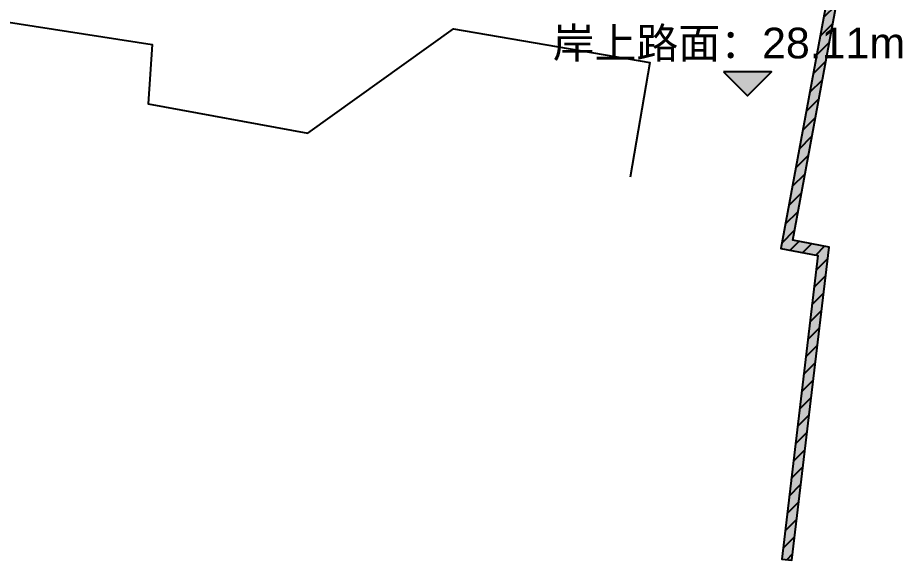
# Model space of a CAD drawing. Header units: millimetres. Extents: x 11827 to 862553, y 15071 to 134256.
# Drawn here: x 439118 to 465048, y 47654 to 63562 of the extents above; entities that cross this region are included whole.
import ezdxf

# ---------------------------------------------------------------- set-up
doc = ezdxf.new("R2010")
doc.units = ezdxf.units.MM
doc.styles.get("Standard").update_dxf_attribs({"font": 'arial.ttf'})

# ---------------------------------------------------------------- blocks, each defined once
blk = doc.blocks.new('thwerg')
at = {"linetype": 'Continuous'}
h = blk.add_hatch(dxfattribs=at)
h.set_pattern_fill('AR-CONC', color=252, scale=5)
h.paths.add_polyline_path([(125890, -32795), (125541, -30956), (144375, -29749), (144792, -28301), (167849, -30703), (167718, -32134), (177330, -33007), (175981, -40288), (177064, -40496), (176008, -49398), (176306, -49434), (177395, -40254), (176330, -40050), (177685, -32738), (168044, -31863), (168175, -30435), (144574, -27977), (144145, -29463), (125184, -30678), (125563, -32683), (121810, -36014), (115445, -36787), (117010, -48533), (117307, -48493), (115782, -37048), (121939, -36301)])
h = blk.add_hatch(dxfattribs=at)
h.set_pattern_fill('ANSI31', color=252, scale=100)
h.paths.add_polyline_path([(144375, -29749), (144792, -28301), (167849, -30703), (167718, -32134), (177330, -33007), (175981, -40288), (177064, -40496), (176008, -49398), (176306, -49434), (177395, -40254), (176330, -40050), (177685, -32738), (168044, -31863), (168175, -30435), (144574, -27977), (144145, -29463), (125184, -30678), (125563, -32683), (121810, -36014), (115445, -36787), (117010, -48533), (117307, -48493), (115782, -37048), (121939, -36301), (125890, -32795), (125541, -30956)])
at = {"color": 252, "linetype": 'Continuous', "elevation": -2496, "flags": 128}
blk.add_lwpolyline([(144792, -28301), (167849, -30703), (167718, -32134), (177330, -33007), (175981, -40288), (177064, -40496), (176008, -49398), (176306, -49434), (177395, -40254), (176330, -40050), (177685, -32738), (168044, -31863), (168175, -30435), (144574, -27977)], dxfattribs=at)
at = {"color": 252, "linetype": 'Continuous', "flags": 128}
blk.add_lwpolyline([(141861, -33967), (141860, -37038), (146732, -37038), (146732, -32622), (157554, -34310), (157440, -36052), (162121, -36914), (166389, -33855), (172143, -34842), (171563, -38202)], dxfattribs=at)

msp = doc.modelspace()

# ---------------------------------------------------------------- hatches: boundary and pattern name
h = msp.add_hatch(color=256)
h.dxf.hatch_style = 1
h.paths.add_polyline_path([(460509.8, 61270.74), (459802.69, 61977.85), (461216.91, 61977.85)])

# ---------------------------------------------------------------- linework, layer by layer
msp.add_lwpolyline([(459802.69, 61977.85), (460509.8, 61270.74), (461216.91, 61977.85), (459802.69, 61977.85)])

# ---------------------------------------------------------------- block references
msp.add_blockref('thwerg', (285505.61, 97087.72, 32017))

# ---------------------------------------------------------------- texts
msp.add_text('岸上路面：28.11m', height=900).set_placement((454799.76, 62368.68, 32017))

doc.saveas('drawing.dxf')
